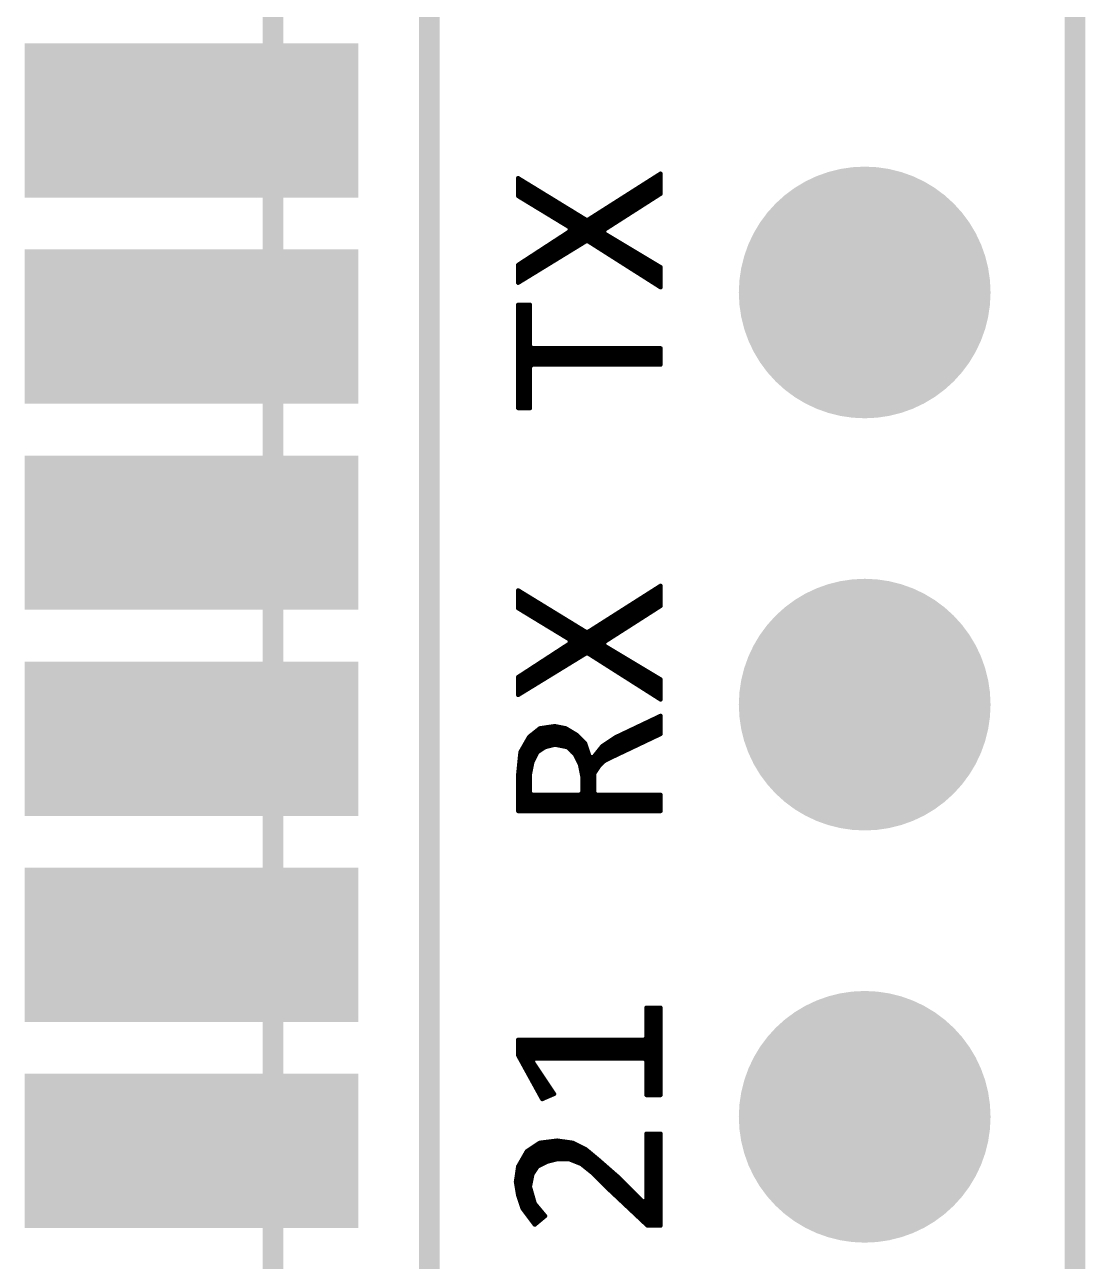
# Model space of a CAD drawing. Extents: x 491.8 to 537.2, y 395.3 to 465.5.
# Drawn here: x 521.47 to 528, y 433.42 to 441.04 of the extents above; entities that cross this region are included whole.
import ezdxf

# ---------------------------------------------------------------- set-up
doc = ezdxf.new("R2010")
doc.units = 0
doc.header["$MEASUREMENT"] = 0
doc.layers.get('0').update_dxf_attribs({"linetype": 'CONTINUOUS'})
doc.layers.add('SILKSCREENTOP_P', color=251, linetype='CONTINUOUS')

# ---------------------------------------------------------------- blocks, each defined once
blk = doc.blocks.new('ROUND_1')
at = {"const_width": 0.0127}
blk.add_lwpolyline([(-0.00635, 0, 1), (0.00635, 0, 1)], format="xyb", close=True, dxfattribs=at)
blk = doc.blocks.new('ROUND_370')
at = {"const_width": 0.77546}
blk.add_lwpolyline([(-0.38773, 0, 1), (0.38773, 0, 1)], format="xyb", close=True, dxfattribs=at)
blk = doc.blocks.new('RECTANGLE_23')
blk.add_solid([(1.025398, 0.47536), (1.025398, -0.47536), (-1.025398, 0.47536), (-1.025398, -0.47536)])

msp = doc.modelspace()

# ---------------------------------------------------------------- linework, layer by layer
at = {"const_width": 0.127}
msp.add_lwpolyline([(527.940016, 447.259964), (527.940016, 400.99996)], dxfattribs=at)
at = {"layer": 'SILKSCREENTOP_P'}
for points, const_width in [([(522.99997, 454.300082), (522.99997, 428.800006)], 0.127), ([(523.961868, 423.141648), (523.961868, 447.650108)], 0.127), ([(525.387316, 440.123072), (524.941038, 439.8391)], 0.0254), ([(525.387316, 439.99785), (525.387316, 440.123072)], 0.0254), ([(524.927576, 439.838846), (524.509492, 440.095132)], 0.0254), ([(524.509492, 440.095132), (524.509492, 439.98388)], 0.0254), ([(524.51, 439.983626), (524.51, 440.094878)], 0.0254), ([(524.5354, 439.968132), (524.5354, 440.079384)], 0.0254), ([(524.5608, 439.952638), (524.5608, 440.06389)], 0.0254), ([(524.5862, 439.937398), (524.5862, 440.048142)], 0.0254), ([(525.272, 439.923936), (525.272, 440.049666)], 0.0254), ([(525.2974, 439.940192), (525.2974, 440.065668)], 0.0254), ([(525.3228, 439.956448), (525.3228, 440.081924)], 0.0254), ([(525.3482, 439.972704), (525.3482, 440.09818)], 0.0254), ([(525.3736, 439.98896), (525.3736, 440.114182)], 0.0254), ([(524.509492, 439.98388), (524.828008, 439.790078)], 0.0254), ([(524.6116, 439.921904), (524.6116, 440.032648)], 0.0254), ([(524.637, 439.90641), (524.637, 440.017154)], 0.0254), ([(524.6624, 439.890916), (524.6624, 440.00166)], 0.0254), ([(524.6878, 439.875422), (524.6878, 439.985912)], 0.0254), ([(524.7132, 439.859928), (524.7132, 439.970418)], 0.0254), ([(525.040352, 439.775854), (525.387316, 439.99785)], 0.0254), ([(525.145, 439.842656), (525.145, 439.968894)], 0.0254), ([(525.1704, 439.858912), (525.1704, 439.984896)], 0.0254), ([(525.1958, 439.875168), (525.1958, 440.001152)], 0.0254), ([(525.2212, 439.891424), (525.2212, 440.017154)], 0.0254), ([(525.2466, 439.90768), (525.2466, 440.03341)], 0.0254), ([(524.7386, 439.844434), (524.7386, 439.954924)], 0.0254), ([(524.764, 439.82894), (524.764, 439.939176)], 0.0254), ([(524.7894, 439.8137), (524.7894, 439.923682)], 0.0254), ([(524.8148, 439.798206), (524.8148, 439.908188)], 0.0254), ([(524.8402, 439.651648), (524.8402, 439.892694)], 0.0254), ([(525.0434, 439.777632), (525.0434, 439.904124)], 0.0254), ([(525.0688, 439.793888), (525.0688, 439.92038)], 0.0254), ([(525.0942, 439.810144), (525.0942, 439.936382)], 0.0254), ([(525.1196, 439.8264), (525.1196, 439.952638)], 0.0254), ([(524.8656, 439.667396), (524.8656, 439.876946)], 0.0254), ([(524.891, 439.68289), (524.891, 439.861452)], 0.0254), ([(524.9164, 439.698384), (524.9164, 439.845958)], 0.0254), ([(524.941038, 439.8391), (524.927576, 439.838846)], 0.0254), ([(524.9418, 439.704734), (524.9418, 439.839354)], 0.0254), ([(524.9672, 439.688732), (524.9672, 439.85561)], 0.0254), ([(524.9926, 439.672476), (524.9926, 439.871866)], 0.0254), ([(525.018, 439.656474), (525.018, 439.887868)], 0.0254), ([(524.828262, 439.768488), (524.509492, 439.560716)], 0.0254), ([(524.7894, 439.62066), (524.7894, 439.743088)], 0.0254), ([(524.8148, 439.636154), (524.8148, 439.759852)], 0.0254), ([(524.828008, 439.790078), (524.828262, 439.768488)], 0.0254), ([(525.040606, 439.754264), (525.040352, 439.775854)], 0.0254), ([(525.387316, 439.546238), (525.040606, 439.754264)], 0.0254), ([(525.0434, 439.640218), (525.0434, 439.752486)], 0.0254), ([(524.509492, 439.44921), (524.927576, 439.705496)], 0.0254), ([(524.6878, 439.55843), (524.6878, 439.676794)], 0.0254), ([(524.7132, 439.573924), (524.7132, 439.693558)], 0.0254), ([(524.7386, 439.589418), (524.7386, 439.710068)], 0.0254), ([(524.764, 439.605166), (524.764, 439.726578)], 0.0254), ([(524.927576, 439.705496), (524.941038, 439.705242)], 0.0254), ([(524.941038, 439.705242), (525.387316, 439.42127)], 0.0254), ([(525.0688, 439.623962), (525.0688, 439.737246)], 0.0254), ([(525.0942, 439.60796), (525.0942, 439.722006)], 0.0254), ([(525.1196, 439.591704), (525.1196, 439.706766)], 0.0254), ([(525.145, 439.575448), (525.145, 439.691526)], 0.0254), ([(525.1704, 439.559446), (525.1704, 439.676286)], 0.0254), ([(524.5608, 439.480452), (524.5608, 439.59399)], 0.0254), ([(524.5862, 439.4962), (524.5862, 439.610754)], 0.0254), ([(524.6116, 439.511694), (524.6116, 439.627264)], 0.0254), ([(524.637, 439.527188), (524.637, 439.643774)], 0.0254), ([(524.6624, 439.542682), (524.6624, 439.660284)], 0.0254), ([(525.1958, 439.54319), (525.1958, 439.661046)], 0.0254), ([(525.2212, 439.526934), (525.2212, 439.645806)], 0.0254), ([(525.2466, 439.510932), (525.2466, 439.630566)], 0.0254), ([(525.272, 439.494676), (525.272, 439.615326)], 0.0254), ([(525.2974, 439.478674), (525.2974, 439.600086)], 0.0254), ([(524.509492, 439.560716), (524.509492, 439.44921)], 0.0254), ([(524.51, 439.449464), (524.51, 439.56097)], 0.0254), ([(524.5354, 439.464958), (524.5354, 439.57748)], 0.0254), ([(525.3228, 439.462418), (525.3228, 439.584846)], 0.0254), ([(525.3482, 439.446162), (525.3482, 439.569606)], 0.0254), ([(525.3736, 439.43016), (525.3736, 439.554366)], 0.0254), ([(525.387316, 439.42127), (525.387316, 439.546238)], 0.0254), ([(524.582898, 439.314844), (524.509492, 439.314844)], 0.0254), ([(524.509492, 439.314844), (524.509492, 438.67705)], 0.0254), ([(524.51, 438.67705), (524.51, 439.314844)], 0.0254), ([(524.5354, 438.67705), (524.5354, 439.314844)], 0.0254), ([(524.5608, 438.67705), (524.5608, 439.314844)], 0.0254), ([(524.582898, 439.059574), (524.582898, 439.314844)], 0.0254), ([(524.595598, 439.046874), (524.582898, 439.059574)], 0.0254), ([(524.5862, 438.940956), (524.5862, 439.051192)], 0.0254), ([(525.387316, 439.046874), (524.595598, 439.046874)], 0.0254), ([(524.6116, 438.945274), (524.6116, 439.046874)], 0.0254), ([(524.637, 438.945274), (524.637, 439.046874)], 0.0254), ([(524.6624, 438.945274), (524.6624, 439.046874)], 0.0254), ([(524.6878, 438.945274), (524.6878, 439.046874)], 0.0254), ([(524.7132, 438.945274), (524.7132, 439.046874)], 0.0254), ([(524.7386, 438.945274), (524.7386, 439.046874)], 0.0254), ([(524.764, 438.945274), (524.764, 439.046874)], 0.0254), ([(524.7894, 438.945274), (524.7894, 439.046874)], 0.0254), ([(524.8148, 438.945274), (524.8148, 439.046874)], 0.0254), ([(524.8402, 438.945274), (524.8402, 439.046874)], 0.0254), ([(524.8656, 438.945274), (524.8656, 439.046874)], 0.0254), ([(524.891, 438.945274), (524.891, 439.046874)], 0.0254), ([(524.9164, 438.945274), (524.9164, 439.046874)], 0.0254), ([(524.9418, 438.945274), (524.9418, 439.046874)], 0.0254), ([(524.9672, 438.945274), (524.9672, 439.046874)], 0.0254), ([(524.9926, 438.945274), (524.9926, 439.046874)], 0.0254), ([(525.018, 438.945274), (525.018, 439.046874)], 0.0254), ([(525.0434, 438.945274), (525.0434, 439.046874)], 0.0254), ([(525.0688, 438.945274), (525.0688, 439.046874)], 0.0254), ([(525.0942, 438.945274), (525.0942, 439.046874)], 0.0254), ([(525.1196, 438.945274), (525.1196, 439.046874)], 0.0254), ([(525.145, 438.945274), (525.145, 439.046874)], 0.0254), ([(525.1704, 438.945274), (525.1704, 439.046874)], 0.0254), ([(525.1958, 438.945274), (525.1958, 439.046874)], 0.0254), ([(525.2212, 438.945274), (525.2212, 439.046874)], 0.0254), ([(525.2466, 438.945274), (525.2466, 439.046874)], 0.0254), ([(525.272, 438.945274), (525.272, 439.046874)], 0.0254), ([(525.2974, 438.945274), (525.2974, 439.046874)], 0.0254), ([(525.3228, 438.945274), (525.3228, 439.046874)], 0.0254), ([(525.3482, 438.945274), (525.3482, 439.046874)], 0.0254), ([(525.3736, 438.945274), (525.3736, 439.046874)], 0.0254), ([(525.387316, 438.945274), (525.387316, 439.046874)], 0.0254), ([(524.582898, 438.932574), (524.595598, 438.945274)], 0.0254), ([(524.582898, 438.67705), (524.582898, 438.932574)], 0.0254), ([(524.595598, 438.945274), (525.387316, 438.945274)], 0.0254), ([(524.509492, 438.67705), (524.582898, 438.67705)], 0.0254), ([(524.927576, 437.298846), (524.509492, 437.555132)], 0.0254), ([(524.509492, 437.555132), (524.509492, 437.44388)], 0.0254), ([(524.51, 437.443626), (524.51, 437.554878)], 0.0254), ([(524.5354, 437.428132), (524.5354, 437.539384)], 0.0254), ([(525.387316, 437.583072), (524.941038, 437.2991)], 0.0254), ([(525.3228, 437.416448), (525.3228, 437.541924)], 0.0254), ([(525.3482, 437.432704), (525.3482, 437.55818)], 0.0254), ([(525.3736, 437.44896), (525.3736, 437.574182)], 0.0254), ([(525.387316, 437.45785), (525.387316, 437.583072)], 0.0254), ([(524.5608, 437.412638), (524.5608, 437.52389)], 0.0254), ([(524.5862, 437.397398), (524.5862, 437.508142)], 0.0254), ([(524.6116, 437.381904), (524.6116, 437.492648)], 0.0254), ([(524.637, 437.36641), (524.637, 437.477154)], 0.0254), ([(524.6624, 437.350916), (524.6624, 437.46166)], 0.0254), ([(525.040352, 437.235854), (525.387316, 437.45785)], 0.0254), ([(525.1958, 437.335168), (525.1958, 437.461152)], 0.0254), ([(525.2212, 437.351424), (525.2212, 437.477154)], 0.0254), ([(525.2466, 437.36768), (525.2466, 437.49341)], 0.0254), ([(525.272, 437.383936), (525.272, 437.509666)], 0.0254), ([(525.2974, 437.400192), (525.2974, 437.525668)], 0.0254), ([(524.509492, 437.44388), (524.828008, 437.250078)], 0.0254), ([(524.6878, 437.335422), (524.6878, 437.445912)], 0.0254), ([(524.7132, 437.319928), (524.7132, 437.430418)], 0.0254), ([(524.7386, 437.304434), (524.7386, 437.414924)], 0.0254), ([(524.764, 437.28894), (524.764, 437.399176)], 0.0254), ([(524.7894, 437.2737), (524.7894, 437.383682)], 0.0254), ([(525.0688, 437.253888), (525.0688, 437.38038)], 0.0254), ([(525.0942, 437.270144), (525.0942, 437.396382)], 0.0254), ([(525.1196, 437.2864), (525.1196, 437.412638)], 0.0254), ([(525.145, 437.302656), (525.145, 437.428894)], 0.0254), ([(525.1704, 437.318912), (525.1704, 437.444896)], 0.0254), ([(524.8148, 437.258206), (524.8148, 437.368188)], 0.0254), ([(524.8402, 437.111648), (524.8402, 437.352694)], 0.0254), ([(524.8656, 437.127396), (524.8656, 437.336946)], 0.0254), ([(524.891, 437.14289), (524.891, 437.321452)], 0.0254), ([(524.9164, 437.158384), (524.9164, 437.305958)], 0.0254), ([(524.9418, 437.164734), (524.9418, 437.299354)], 0.0254), ([(524.9672, 437.148732), (524.9672, 437.31561)], 0.0254), ([(524.9926, 437.132476), (524.9926, 437.331866)], 0.0254), ([(525.018, 437.116474), (525.018, 437.347868)], 0.0254), ([(525.0434, 437.237632), (525.0434, 437.364124)], 0.0254), ([(524.828262, 437.228488), (524.509492, 437.020716)], 0.0254), ([(524.828008, 437.250078), (524.828262, 437.228488)], 0.0254), ([(524.941038, 437.2991), (524.927576, 437.298846)], 0.0254), ([(525.040606, 437.214264), (525.040352, 437.235854)], 0.0254), ([(524.509492, 436.90921), (524.927576, 437.165496)], 0.0254), ([(524.7132, 437.033924), (524.7132, 437.153558)], 0.0254), ([(524.7386, 437.049418), (524.7386, 437.170068)], 0.0254), ([(524.764, 437.065166), (524.764, 437.186578)], 0.0254), ([(524.7894, 437.08066), (524.7894, 437.203088)], 0.0254), ([(524.8148, 437.096154), (524.8148, 437.219852)], 0.0254), ([(524.927576, 437.165496), (524.941038, 437.165242)], 0.0254), ([(524.941038, 437.165242), (525.387316, 436.88127)], 0.0254), ([(525.387316, 437.006238), (525.040606, 437.214264)], 0.0254), ([(525.0434, 437.100218), (525.0434, 437.212486)], 0.0254), ([(525.0688, 437.083962), (525.0688, 437.197246)], 0.0254), ([(525.0942, 437.06796), (525.0942, 437.182006)], 0.0254), ([(525.1196, 437.051704), (525.1196, 437.166766)], 0.0254), ([(525.145, 437.035448), (525.145, 437.151526)], 0.0254), ([(524.5862, 436.9562), (524.5862, 437.070754)], 0.0254), ([(524.6116, 436.971694), (524.6116, 437.087264)], 0.0254), ([(524.637, 436.987188), (524.637, 437.103774)], 0.0254), ([(524.6624, 437.002682), (524.6624, 437.120284)], 0.0254), ([(524.6878, 437.01843), (524.6878, 437.136794)], 0.0254), ([(525.1704, 437.019446), (525.1704, 437.136286)], 0.0254), ([(525.1958, 437.00319), (525.1958, 437.121046)], 0.0254), ([(525.2212, 436.986934), (525.2212, 437.105806)], 0.0254), ([(525.2466, 436.970932), (525.2466, 437.090566)], 0.0254), ([(525.272, 436.954676), (525.272, 437.075326)], 0.0254), ([(524.509492, 437.020716), (524.509492, 436.90921)], 0.0254), ([(524.51, 436.909464), (524.51, 437.02097)], 0.0254), ([(524.5354, 436.924958), (524.5354, 437.03748)], 0.0254), ([(524.5608, 436.940452), (524.5608, 437.05399)], 0.0254), ([(525.2974, 436.938674), (525.2974, 437.060086)], 0.0254), ([(525.3228, 436.922418), (525.3228, 437.044846)], 0.0254), ([(525.3482, 436.906162), (525.3482, 437.029606)], 0.0254), ([(525.3736, 436.89016), (525.3736, 437.014366)], 0.0254), ([(525.387316, 436.88127), (525.387316, 437.006238)], 0.0254), ([(525.387316, 436.781702), (525.109948, 436.649622)], 0.0254), ([(525.3736, 436.662068), (525.3736, 436.775098)], 0.0254), ([(525.387316, 436.668672), (525.387316, 436.781702)], 0.0254), ([(524.64335, 436.704994), (524.57731, 436.652162)], 0.0254), ([(524.637, 436.5625), (524.637, 436.700168)], 0.0254), ([(524.736314, 436.718456), (524.64335, 436.704994)], 0.0254), ([(524.6624, 436.579264), (524.6624, 436.707788)], 0.0254), ([(524.6878, 436.590948), (524.6878, 436.711344)], 0.0254), ([(524.7132, 436.597298), (524.7132, 436.7149)], 0.0254), ([(524.802608, 436.704994), (524.736314, 436.718456)], 0.0254), ([(524.7386, 436.602632), (524.7386, 436.717948)], 0.0254), ([(524.764, 436.597552), (524.764, 436.712868)], 0.0254), ([(524.7894, 436.592472), (524.7894, 436.707788)], 0.0254), ([(524.869918, 436.664608), (524.802608, 436.704994)], 0.0254), ([(524.8148, 436.586376), (524.8148, 436.697882)], 0.0254), ([(525.1958, 436.577486), (525.1958, 436.690516)], 0.0254), ([(525.2212, 436.589678), (525.2212, 436.702454)], 0.0254), ([(525.2466, 436.601616), (525.2466, 436.714646)], 0.0254), ([(525.272, 436.613808), (525.272, 436.726838)], 0.0254), ([(525.2974, 436.626), (525.2974, 436.738776)], 0.0254), ([(525.3228, 436.637938), (525.3228, 436.750968)], 0.0254), ([(525.3482, 436.65013), (525.3482, 436.76316)], 0.0254), ([(524.57731, 436.652162), (524.523462, 436.557928)], 0.0254), ([(524.5608, 436.193692), (524.5608, 436.62346)], 0.0254), ([(524.5862, 436.438294), (524.5862, 436.659528)], 0.0254), ([(524.6116, 436.523384), (524.6116, 436.679848)], 0.0254), ([(524.8402, 436.560976), (524.8402, 436.682642)], 0.0254), ([(524.8656, 436.530242), (524.8656, 436.667402)], 0.0254), ([(524.923258, 436.611522), (524.869918, 436.664608)], 0.0254), ([(524.891, 436.476394), (524.891, 436.64378)], 0.0254), ([(524.9164, 436.193692), (524.9164, 436.61838)], 0.0254), ([(525.109948, 436.649622), (525.027652, 436.594758)], 0.0254), ([(525.0688, 436.516272), (525.0688, 436.62219)], 0.0254), ([(525.0942, 436.528972), (525.0942, 436.639208)], 0.0254), ([(525.09801, 436.531004), (525.387316, 436.668672)], 0.0254), ([(525.1196, 436.541164), (525.1196, 436.654194)], 0.0254), ([(525.145, 436.553356), (525.145, 436.666386)], 0.0254), ([(525.1704, 436.565294), (525.1704, 436.678324)], 0.0254), ([(524.523462, 436.557928), (524.509492, 436.42026)], 0.0254), ([(524.5354, 436.193692), (524.5354, 436.57901)], 0.0254), ([(524.598392, 436.496968), (524.626586, 436.553356)], 0.0254), ([(524.626586, 436.553356), (524.630904, 436.558436)], 0.0254), ([(524.630904, 436.558436), (524.673322, 436.58663)], 0.0254), ([(524.673322, 436.58663), (524.677132, 436.588408)], 0.0254), ([(524.677132, 436.588408), (524.733774, 436.602378)], 0.0254), ([(524.733774, 436.602378), (524.739362, 436.602632)], 0.0254), ([(524.739362, 436.602632), (524.80972, 436.588408)], 0.0254), ([(524.80972, 436.588408), (524.816324, 436.585106)], 0.0254), ([(524.816324, 436.585106), (524.858742, 436.542688)], 0.0254), ([(524.858742, 436.542688), (524.861028, 436.539386)], 0.0254), ([(524.861028, 436.539386), (524.889222, 436.482998)], 0.0254), ([(524.950436, 436.529734), (524.923258, 436.611522)], 0.0254), ([(524.9418, 436.193692), (524.9418, 436.555896)], 0.0254), ([(525.027652, 436.594758), (524.972534, 436.52567)], 0.0254), ([(524.9926, 436.446422), (524.9926, 436.550816)], 0.0254), ([(525.018, 436.47995), (525.018, 436.582566)], 0.0254), ([(525.0434, 436.503572), (525.0434, 436.605172)], 0.0254), ([(524.583152, 436.423308), (524.597376, 436.49392)], 0.0254), ([(524.597376, 436.49392), (524.598392, 436.496968)], 0.0254), ([(524.889222, 436.482998), (524.890238, 436.479696)], 0.0254), ([(524.890238, 436.479696), (524.904462, 436.409084)], 0.0254), ([(524.972534, 436.52567), (524.950436, 436.529734)], 0.0254), ([(524.9672, 436.193692), (524.9672, 436.52186)], 0.0254), ([(524.980154, 436.42788), (525.008348, 436.470044)], 0.0254), ([(525.008348, 436.470044), (525.010126, 436.472076)], 0.0254), ([(525.010126, 436.472076), (525.03832, 436.50027)], 0.0254), ([(525.03832, 436.50027), (525.041622, 436.50281)], 0.0254), ([(525.041622, 436.50281), (525.09801, 436.531004)], 0.0254), ([(524.509492, 436.42026), (524.509492, 436.193692)], 0.0254), ([(524.51, 436.193692), (524.51, 436.424324)], 0.0254), ([(524.582898, 436.420768), (524.583152, 436.423308)], 0.0254), ([(524.582898, 436.307992), (524.582898, 436.420768)], 0.0254), ([(524.904462, 436.409084), (524.904716, 436.406544)], 0.0254), ([(524.904716, 436.406544), (524.904716, 436.307992)], 0.0254), ([(524.978122, 436.420768), (524.980154, 436.42788)], 0.0254), ([(524.978122, 436.307992), (524.978122, 436.420768)], 0.0254), ([(524.595598, 436.295292), (524.582898, 436.307992)], 0.0254), ([(524.5862, 436.193692), (524.5862, 436.299356)], 0.0254), ([(524.892016, 436.295292), (524.595598, 436.295292)], 0.0254), ([(524.6116, 436.193692), (524.6116, 436.295292)], 0.0254), ([(524.637, 436.193692), (524.637, 436.295292)], 0.0254), ([(524.6624, 436.193692), (524.6624, 436.295292)], 0.0254), ([(524.6878, 436.193692), (524.6878, 436.295292)], 0.0254), ([(524.7132, 436.193692), (524.7132, 436.295292)], 0.0254), ([(524.7386, 436.193692), (524.7386, 436.295292)], 0.0254), ([(524.764, 436.193692), (524.764, 436.295292)], 0.0254), ([(524.7894, 436.193692), (524.7894, 436.295292)], 0.0254), ([(524.8148, 436.193692), (524.8148, 436.295292)], 0.0254), ([(524.8402, 436.193692), (524.8402, 436.295292)], 0.0254), ([(524.8656, 436.193692), (524.8656, 436.295292)], 0.0254), ([(524.891, 436.193692), (524.891, 436.295292)], 0.0254), ([(524.904716, 436.307992), (524.892016, 436.295292)], 0.0254), ([(524.990822, 436.295292), (524.978122, 436.307992)], 0.0254), ([(525.387316, 436.295292), (524.990822, 436.295292)], 0.0254), ([(524.9926, 436.193692), (524.9926, 436.295292)], 0.0254), ([(525.018, 436.193692), (525.018, 436.295292)], 0.0254), ([(525.0434, 436.193692), (525.0434, 436.295292)], 0.0254), ([(525.0688, 436.193692), (525.0688, 436.295292)], 0.0254), ([(525.0942, 436.193692), (525.0942, 436.295292)], 0.0254), ([(525.1196, 436.193692), (525.1196, 436.295292)], 0.0254), ([(525.145, 436.193692), (525.145, 436.295292)], 0.0254), ([(525.1704, 436.193692), (525.1704, 436.295292)], 0.0254), ([(525.1958, 436.193692), (525.1958, 436.295292)], 0.0254), ([(525.2212, 436.193692), (525.2212, 436.295292)], 0.0254), ([(525.2466, 436.193692), (525.2466, 436.295292)], 0.0254), ([(525.272, 436.193692), (525.272, 436.295292)], 0.0254), ([(525.2974, 436.193692), (525.2974, 436.295292)], 0.0254), ([(525.3228, 436.193692), (525.3228, 436.295292)], 0.0254), ([(525.3482, 436.193692), (525.3482, 436.295292)], 0.0254), ([(525.3736, 436.193692), (525.3736, 436.295292)], 0.0254), ([(525.387316, 436.193692), (525.387316, 436.295292)], 0.0254), ([(524.509492, 436.193692), (525.387316, 436.193692)], 0.0254), ([(525.387316, 434.982874), (525.299686, 434.982874)], 0.0254), ([(525.299686, 434.982874), (525.299686, 434.797962)], 0.0254), ([(525.3228, 434.443886), (525.3228, 434.982874)], 0.0254), ([(525.3482, 434.443886), (525.3482, 434.982874)], 0.0254), ([(525.3736, 434.443886), (525.3736, 434.982874)], 0.0254), ([(525.387316, 434.443886), (525.387316, 434.982874)], 0.0254), ([(525.286986, 434.785262), (524.509492, 434.785262)], 0.0254), ([(524.509492, 434.785262), (524.509492, 434.688488)], 0.0254), ([(524.51, 434.687726), (524.51, 434.785262)], 0.0254), ([(524.5354, 434.641498), (524.5354, 434.785262)], 0.0254), ([(524.5608, 434.59527), (524.5608, 434.785262)], 0.0254), ([(524.5862, 434.549042), (524.5862, 434.785262)], 0.0254), ([(524.6116, 434.669692), (524.6116, 434.785262)], 0.0254), ([(524.637, 434.669692), (524.637, 434.785262)], 0.0254), ([(524.6624, 434.669692), (524.6624, 434.785262)], 0.0254), ([(524.6878, 434.669692), (524.6878, 434.785262)], 0.0254), ([(524.7132, 434.669692), (524.7132, 434.785262)], 0.0254), ([(524.7386, 434.669692), (524.7386, 434.785262)], 0.0254), ([(524.764, 434.669692), (524.764, 434.785262)], 0.0254), ([(524.7894, 434.669692), (524.7894, 434.785262)], 0.0254), ([(524.8148, 434.669692), (524.8148, 434.785262)], 0.0254), ([(524.8402, 434.669692), (524.8402, 434.785262)], 0.0254), ([(524.8656, 434.669692), (524.8656, 434.785262)], 0.0254), ([(524.891, 434.669692), (524.891, 434.785262)], 0.0254), ([(524.9164, 434.669692), (524.9164, 434.785262)], 0.0254), ([(524.9418, 434.669692), (524.9418, 434.785262)], 0.0254), ([(524.9672, 434.669692), (524.9672, 434.785262)], 0.0254), ([(524.9926, 434.669692), (524.9926, 434.785262)], 0.0254), ([(525.018, 434.669692), (525.018, 434.785262)], 0.0254), ([(525.0434, 434.669692), (525.0434, 434.785262)], 0.0254), ([(525.0688, 434.669692), (525.0688, 434.785262)], 0.0254), ([(525.0942, 434.669692), (525.0942, 434.785262)], 0.0254), ([(525.1196, 434.669692), (525.1196, 434.785262)], 0.0254), ([(525.145, 434.669692), (525.145, 434.785262)], 0.0254), ([(525.1704, 434.669692), (525.1704, 434.785262)], 0.0254), ([(525.1958, 434.669692), (525.1958, 434.785262)], 0.0254), ([(525.2212, 434.669692), (525.2212, 434.785262)], 0.0254), ([(525.2466, 434.669692), (525.2466, 434.785262)], 0.0254), ([(525.272, 434.669692), (525.272, 434.785262)], 0.0254), ([(525.299686, 434.797962), (525.286986, 434.785262)], 0.0254), ([(525.2974, 434.664358), (525.2974, 434.790596)], 0.0254), ([(524.509492, 434.688488), (524.657574, 434.418994)], 0.0254), ([(524.599154, 434.64988), (524.609822, 434.669692)], 0.0254), ([(524.731742, 434.450998), (524.599154, 434.64988)], 0.0254), ([(524.609822, 434.669692), (525.286986, 434.669692)], 0.0254), ([(525.286986, 434.669692), (525.299686, 434.656992)], 0.0254), ([(525.299686, 434.656992), (525.299686, 434.443886)], 0.0254), ([(524.6116, 434.502814), (524.6116, 434.631338)], 0.0254), ([(524.637, 434.45684), (524.637, 434.593238)], 0.0254), ([(524.6624, 434.421026), (524.6624, 434.555138)], 0.0254), ([(524.6878, 434.431948), (524.6878, 434.517038)], 0.0254), ([(524.657574, 434.418994), (524.731742, 434.450998)], 0.0254), ([(524.7132, 434.44287), (524.7132, 434.478938)], 0.0254), ([(525.299686, 434.443886), (525.387316, 434.443886)], 0.0254), ([(525.387316, 434.20665), (525.299686, 434.20665)], 0.0254), ([(525.299686, 434.20665), (525.299686, 433.796186)], 0.0254), ([(525.3228, 433.639468), (525.3228, 434.20665)], 0.0254), ([(525.3482, 433.639468), (525.3482, 434.20665)], 0.0254), ([(525.3736, 433.639468), (525.3736, 434.20665)], 0.0254), ([(525.387316, 433.639468), (525.387316, 434.20665)], 0.0254), ([(524.642588, 434.15077), (524.562832, 434.097684)], 0.0254), ([(524.5862, 433.898294), (524.5862, 434.113178)], 0.0254), ([(524.6116, 433.977034), (524.6116, 434.130196)], 0.0254), ([(524.637, 434.00726), (524.637, 434.14696)], 0.0254), ([(524.750792, 434.164232), (524.642588, 434.15077)], 0.0254), ([(524.6624, 434.01996), (524.6624, 434.15331)], 0.0254), ([(524.6878, 434.03266), (524.6878, 434.156358)], 0.0254), ([(524.7132, 434.039772), (524.7132, 434.15966)], 0.0254), ([(524.7386, 434.046122), (524.7386, 434.162708)], 0.0254), ([(524.845788, 434.15077), (524.750792, 434.164232)], 0.0254), ([(524.764, 434.048662), (524.764, 434.162454)], 0.0254), ([(524.7894, 434.048662), (524.7894, 434.158898)], 0.0254), ([(524.8148, 434.048662), (524.8148, 434.155088)], 0.0254), ([(524.8402, 434.042058), (524.8402, 434.151532)], 0.0254), ([(524.927322, 434.109876), (524.845788, 434.15077)], 0.0254), ([(524.8656, 434.031898), (524.8656, 434.140864)], 0.0254), ([(524.891, 434.021738), (524.891, 434.128164)], 0.0254), ([(524.9164, 434.004466), (524.9164, 434.115464)], 0.0254), ([(525.010634, 434.040534), (524.927322, 434.109876)], 0.0254), ([(524.562832, 434.097684), (524.509238, 434.003704)], 0.0254), ([(524.5354, 433.748942), (524.5354, 434.049678)], 0.0254), ([(524.5608, 433.713128), (524.5608, 434.094128)], 0.0254), ([(524.632428, 434.004974), (524.688816, 434.033168)], 0.0254), ([(524.688816, 434.033168), (524.691356, 434.034184)], 0.0254), ([(524.691356, 434.034184), (524.747744, 434.048408)], 0.0254), ([(524.747744, 434.048408), (524.750792, 434.048662)], 0.0254), ([(524.750792, 434.048662), (524.821404, 434.048662)], 0.0254), ([(524.821404, 434.048662), (524.82623, 434.0479)], 0.0254), ([(524.82623, 434.0479), (524.896842, 434.019452)], 0.0254), ([(524.9418, 433.984146), (524.9418, 434.097938)], 0.0254), ([(524.9672, 433.963826), (524.9672, 434.076856)], 0.0254), ([(524.9926, 433.939188), (524.9926, 434.05552)], 0.0254), ([(525.123156, 433.941982), (525.010634, 434.040534)], 0.0254), ([(525.018, 433.913788), (525.018, 434.034184)], 0.0254), ([(524.509238, 434.003704), (524.495522, 433.909216)], 0.0254), ([(524.51, 433.825142), (524.51, 434.005228)], 0.0254), ([(524.583152, 433.883308), (524.597376, 433.95392)], 0.0254), ([(524.597376, 433.95392), (524.599154, 433.958492)], 0.0254), ([(524.599154, 433.958492), (524.627348, 434.000656)], 0.0254), ([(524.627348, 434.000656), (524.632428, 434.004974)], 0.0254), ([(524.896842, 434.019452), (524.89989, 434.017674)], 0.0254), ([(524.89989, 434.017674), (524.970502, 433.961286)], 0.0254), ([(524.970502, 433.961286), (524.971518, 433.96027)], 0.0254), ([(524.971518, 433.96027), (525.07007, 433.861718)], 0.0254), ([(525.0434, 433.888388), (525.0434, 434.011832)], 0.0254), ([(525.0688, 433.862988), (525.0688, 433.989734)], 0.0254), ([(525.0942, 433.839112), (525.0942, 433.967382)], 0.0254), ([(524.495522, 433.909216), (524.509238, 433.827428)], 0.0254), ([(524.583406, 433.877212), (524.583152, 433.883308)], 0.0254), ([(524.6116, 433.778406), (524.583406, 433.877212)], 0.0254), ([(525.1196, 433.815236), (525.1196, 433.945284)], 0.0254), ([(525.278096, 433.787042), (525.123156, 433.941982)], 0.0254), ([(525.145, 433.79136), (525.145, 433.920138)], 0.0254), ([(525.1704, 433.76723), (525.1704, 433.894738)], 0.0254), ([(524.509238, 433.827428), (524.536416, 433.74564)], 0.0254), ([(524.5862, 433.679346), (524.5862, 433.86756)], 0.0254), ([(525.07007, 433.861718), (525.30629, 433.639468)], 0.0254), ([(525.1958, 433.743354), (525.1958, 433.869338)], 0.0254), ([(525.2212, 433.719478), (525.2212, 433.843938)], 0.0254), ([(525.2466, 433.695602), (525.2466, 433.818538)], 0.0254), ([(525.299686, 433.796186), (525.278096, 433.787042)], 0.0254), ([(524.536416, 433.74564), (524.611854, 433.645056)], 0.0254), ([(524.6116, 433.645564), (524.6116, 433.77866)], 0.0254), ([(524.61414, 433.773834), (524.6116, 433.778406)], 0.0254), ([(524.676624, 433.698904), (524.61414, 433.773834)], 0.0254), ([(524.637, 433.665884), (524.637, 433.746402)], 0.0254), ([(525.272, 433.671726), (525.272, 433.793138)], 0.0254), ([(525.2974, 433.64785), (525.2974, 433.788566)], 0.0254), ([(524.611854, 433.645056), (524.676624, 433.698904)], 0.0254), ([(524.6624, 433.68722), (524.6624, 433.715922)], 0.0254), ([(525.30629, 433.639468), (525.387316, 433.639468)], 0.0254)]:
    msp.add_lwpolyline(points, dxfattribs=dict(at, const_width=const_width))

# ---------------------------------------------------------------- block references
for name, p in [('RECTANGLE_23', (522.495272, 440.44997)), ('RECTANGLE_23', (522.500098, 440.44997)), ('ROUND_370', (526.644616, 439.390282)), ('RECTANGLE_23', (522.495272, 439.17997)), ('RECTANGLE_23', (522.500098, 439.17997)), ('RECTANGLE_23', (522.495272, 437.90997)), ('RECTANGLE_23', (522.500098, 437.90997)), ('ROUND_370', (526.644616, 436.850282)), ('RECTANGLE_23', (522.495272, 436.63997)), ('RECTANGLE_23', (522.500098, 436.63997)), ('RECTANGLE_23', (522.495272, 435.36997)), ('RECTANGLE_23', (522.500098, 435.36997)), ('ROUND_370', (526.644616, 434.310282)), ('RECTANGLE_23', (522.495272, 434.09997)), ('RECTANGLE_23', (522.500098, 434.09997))]:
    msp.add_blockref(name, p)
for p in [(525.387316, 440.123072), (525.387316, 440.123072), (524.509492, 440.095132), (524.51, 440.094878), (524.5354, 440.079384), (524.5608, 440.06389), (524.5862, 440.048142), (525.272, 440.049666), (525.2974, 440.065668), (525.3228, 440.081924), (525.3482, 440.09818), (525.3736, 440.114182), (524.509492, 439.98388), (524.51, 439.983626), (524.5354, 439.968132), (524.6116, 440.032648), (524.637, 440.017154), (524.6624, 440.00166), (524.6878, 439.985912), (524.7132, 439.970418), (525.145, 439.968894), (525.1704, 439.984896), (525.1958, 440.001152), (525.2212, 440.017154), (525.2466, 440.03341), (525.3482, 439.972704), (525.3736, 439.98896), (525.387316, 439.99785), (524.5608, 439.952638), (524.5862, 439.937398), (524.6116, 439.921904), (524.637, 439.90641), (524.6624, 439.890916), (524.7386, 439.954924), (524.764, 439.939176), (524.7894, 439.923682), (524.8148, 439.908188), (524.8402, 439.892694), (525.0434, 439.904124), (525.0688, 439.92038), (525.0942, 439.936382), (525.1196, 439.952638), (525.2212, 439.891424), (525.2466, 439.90768), (525.272, 439.923936), (525.2974, 439.940192), (525.3228, 439.956448), (524.6878, 439.875422), (524.7132, 439.859928), (524.7386, 439.844434), (524.764, 439.82894), (524.8656, 439.876946), (524.891, 439.861452), (524.9164, 439.845958), (524.927576, 439.838846), (524.941038, 439.8391), (524.9418, 439.839354), (524.9672, 439.85561), (524.9926, 439.871866), (525.018, 439.887868), (525.1196, 439.8264), (525.145, 439.842656), (525.1704, 439.858912), (525.1958, 439.875168), (524.7894, 439.8137), (524.7894, 439.743088), (524.8148, 439.798206), (524.8148, 439.759852), (524.828008, 439.790078), (524.828262, 439.768488), (525.040352, 439.775854), (525.040606, 439.754264), (525.0434, 439.777632), (525.0434, 439.752486), (525.0688, 439.793888), (525.0942, 439.810144), (524.6878, 439.676794), (524.7132, 439.693558), (524.7386, 439.710068), (524.764, 439.726578), (524.8656, 439.667396), (524.891, 439.68289), (524.9164, 439.698384), (524.927576, 439.705496), (524.941038, 439.705242), (524.9418, 439.704734), (524.9672, 439.688732), (524.9926, 439.672476), (525.0688, 439.737246), (525.0942, 439.722006), (525.1196, 439.706766), (525.145, 439.691526), (525.1704, 439.676286), (524.5608, 439.59399), (524.5862, 439.610754), (524.6116, 439.627264), (524.637, 439.643774), (524.6624, 439.660284), (524.7386, 439.589418), (524.764, 439.605166), (524.7894, 439.62066), (524.8148, 439.636154), (524.8402, 439.651648), (525.018, 439.656474), (525.0434, 439.640218), (525.0688, 439.623962), (525.0942, 439.60796), (525.1196, 439.591704), (525.1958, 439.661046), (525.2212, 439.645806), (525.2466, 439.630566), (525.272, 439.615326), (525.2974, 439.600086), (524.509492, 439.560716), (524.51, 439.56097), (524.5354, 439.57748), (524.6116, 439.511694), (524.637, 439.527188), (524.6624, 439.542682), (524.6878, 439.55843), (524.7132, 439.573924), (525.145, 439.575448), (525.1704, 439.559446), (525.1958, 439.54319), (525.2212, 439.526934), (525.2466, 439.510932), (525.3228, 439.584846), (525.3482, 439.569606), (525.3736, 439.554366), (525.387316, 439.546238), (524.509492, 439.44921), (524.51, 439.449464), (524.5354, 439.464958), (524.5608, 439.480452), (524.5862, 439.4962), (525.272, 439.494676), (525.2974, 439.478674), (525.3228, 439.462418), (525.3482, 439.446162), (525.3736, 439.43016), (525.387316, 439.42127), (524.509492, 439.314844), (524.51, 439.314844), (524.5354, 439.314844), (524.5608, 439.314844), (524.582898, 439.314844), (524.582898, 439.059574), (524.5862, 439.051192), (524.595598, 439.046874), (524.6116, 439.046874), (524.637, 439.046874), (524.6624, 439.046874), (524.6878, 439.046874), (524.7132, 439.046874), (524.7386, 439.046874), (524.764, 439.046874), (524.7894, 439.046874), (524.8148, 439.046874), (524.8402, 439.046874), (524.8656, 439.046874), (524.891, 439.046874), (524.9164, 439.046874), (524.9418, 439.046874), (524.9672, 439.046874), (524.9926, 439.046874), (525.018, 439.046874), (525.0434, 439.046874), (525.0688, 439.046874), (525.0942, 439.046874), (525.1196, 439.046874), (525.145, 439.046874), (525.1704, 439.046874), (525.1958, 439.046874), (525.2212, 439.046874), (525.2466, 439.046874), (525.272, 439.046874), (525.2974, 439.046874), (525.3228, 439.046874), (525.3482, 439.046874), (525.3736, 439.046874), (525.387316, 439.046874), (525.387316, 439.046874), (524.582898, 438.932574), (524.5862, 438.940956), (524.595598, 438.945274), (524.6116, 438.945274), (524.637, 438.945274), (524.6624, 438.945274), (524.6878, 438.945274), (524.7132, 438.945274), (524.7386, 438.945274), (524.764, 438.945274), (524.7894, 438.945274), (524.8148, 438.945274), (524.8402, 438.945274), (524.8656, 438.945274), (524.891, 438.945274), (524.9164, 438.945274), (524.9418, 438.945274), (524.9672, 438.945274), (524.9926, 438.945274), (525.018, 438.945274), (525.0434, 438.945274), (525.0688, 438.945274), (525.0942, 438.945274), (525.1196, 438.945274), (525.145, 438.945274), (525.1704, 438.945274), (525.1958, 438.945274), (525.2212, 438.945274), (525.2466, 438.945274), (525.272, 438.945274), (525.2974, 438.945274), (525.3228, 438.945274), (525.3482, 438.945274), (525.3736, 438.945274), (525.387316, 438.945274), (524.509492, 438.67705), (524.51, 438.67705), (524.5354, 438.67705), (524.5608, 438.67705), (524.582898, 438.67705), (524.509492, 437.555132), (524.51, 437.554878), (524.5354, 437.539384), (525.3228, 437.541924), (525.3482, 437.55818), (525.3736, 437.574182), (525.387316, 437.583072), (525.387316, 437.583072), (524.5608, 437.52389), (524.5862, 437.508142), (524.6116, 437.492648), (524.637, 437.477154), (524.6624, 437.46166), (525.1958, 437.461152), (525.2212, 437.477154), (525.2466, 437.49341), (525.272, 437.509666), (525.2974, 437.525668), (525.387316, 437.45785), (524.509492, 437.44388), (524.51, 437.443626), (524.5354, 437.428132), (524.5608, 437.412638), (524.5862, 437.397398), (524.6116, 437.381904), (524.6878, 437.445912), (524.7132, 437.430418), (524.7386, 437.414924), (524.764, 437.399176), (524.7894, 437.383682), (525.0688, 437.38038), (525.0942, 437.396382), (525.1196, 437.412638), (525.145, 437.428894), (525.1704, 437.444896), (525.272, 437.383936), (525.2974, 437.400192), (525.3228, 437.416448), (525.3482, 437.432704), (525.3736, 437.44896), (524.637, 437.36641), (524.6624, 437.350916), (524.6878, 437.335422), (524.7132, 437.319928), (524.7386, 437.304434), (524.8148, 437.368188), (524.8402, 437.352694), (524.8656, 437.336946), (524.891, 437.321452), (524.9164, 437.305958), (524.9418, 437.299354), (524.9672, 437.31561), (524.9926, 437.331866), (525.018, 437.347868), (525.0434, 437.364124), (525.145, 437.302656), (525.1704, 437.318912), (525.1958, 437.335168), (525.2212, 437.351424), (525.2466, 437.36768), (524.764, 437.28894), (524.7894, 437.2737), (524.8148, 437.258206), (524.828008, 437.250078), (524.828262, 437.228488), (524.927576, 437.298846), (524.941038, 437.2991), (525.040352, 437.235854), (525.0434, 437.237632), (525.0688, 437.253888), (525.0942, 437.270144), (525.1196, 437.2864), (524.7132, 437.153558), (524.7386, 437.170068), (524.764, 437.186578), (524.7894, 437.203088), (524.8148, 437.219852), (524.9164, 437.158384), (524.927576, 437.165496), (524.941038, 437.165242), (524.9418, 437.164734), (524.9672, 437.148732), (525.040606, 437.214264), (525.0434, 437.212486), (525.0688, 437.197246), (525.0942, 437.182006), (525.1196, 437.166766), (525.145, 437.151526), (524.5862, 437.070754), (524.6116, 437.087264), (524.637, 437.103774), (524.6624, 437.120284), (524.6878, 437.136794), (524.7894, 437.08066), (524.8148, 437.096154), (524.8402, 437.111648), (524.8656, 437.127396), (524.891, 437.14289), (524.9926, 437.132476), (525.018, 437.116474), (525.0434, 437.100218), (525.0688, 437.083962), (525.1704, 437.136286), (525.1958, 437.121046), (525.2212, 437.105806), (525.2466, 437.090566), (525.272, 437.075326), (524.509492, 437.020716), (524.51, 437.02097), (524.5354, 437.03748), (524.5608, 437.05399), (524.6624, 437.002682), (524.6878, 437.01843), (524.7132, 437.033924), (524.7386, 437.049418), (524.764, 437.065166), (525.0942, 437.06796), (525.1196, 437.051704), (525.145, 437.035448), (525.1704, 437.019446), (525.1958, 437.00319), (525.2974, 437.060086), (525.3228, 437.044846), (525.3482, 437.029606), (525.3736, 437.014366), (525.387316, 437.006238), (524.5354, 436.924958), (524.5608, 436.940452), (524.5862, 436.9562), (524.6116, 436.971694), (524.637, 436.987188), (525.2212, 436.986934), (525.2466, 436.970932), (525.272, 436.954676), (525.2974, 436.938674), (525.3228, 436.922418), (524.509492, 436.90921), (524.51, 436.909464), (525.3482, 436.906162), (525.3736, 436.89016), (525.387316, 436.88127), (525.3736, 436.775098), (525.387316, 436.781702), (525.387316, 436.781702), (524.637, 436.700168), (524.64335, 436.704994), (524.6624, 436.707788), (524.6878, 436.711344), (524.7132, 436.7149), (524.736314, 436.718456), (524.7386, 436.717948), (524.764, 436.712868), (524.7894, 436.707788), (524.802608, 436.704994), (524.8148, 436.697882), (525.1958, 436.690516), (525.2212, 436.702454), (525.2466, 436.714646), (525.272, 436.726838), (525.2974, 436.738776), (525.3228, 436.750968), (525.3482, 436.76316), (524.5608, 436.62346), (524.57731, 436.652162), (524.5862, 436.659528), (524.6116, 436.679848), (524.8402, 436.682642), (524.8656, 436.667402), (524.869918, 436.664608), (524.891, 436.64378), (524.9164, 436.61838), (525.0688, 436.62219), (525.0942, 436.639208), (525.109948, 436.649622), (525.1196, 436.654194), (525.145, 436.666386), (525.1704, 436.678324), (525.272, 436.613808), (525.2974, 436.626), (525.3228, 436.637938), (525.3482, 436.65013), (525.3736, 436.662068), (525.387316, 436.668672), (524.523462, 436.557928), (524.5354, 436.57901), (524.626586, 436.553356), (524.630904, 436.558436), (524.637, 436.5625), (524.6624, 436.579264), (524.673322, 436.58663), (524.677132, 436.588408), (524.6878, 436.590948), (524.7132, 436.597298), (524.733774, 436.602378), (524.7386, 436.602632), (524.739362, 436.602632), (524.764, 436.597552), (524.7894, 436.592472), (524.80972, 436.588408), (524.8148, 436.586376), (524.816324, 436.585106), (524.8402, 436.560976), (524.858742, 436.542688), (524.861028, 436.539386), (524.923258, 436.611522), (524.9418, 436.555896), (524.9926, 436.550816), (525.018, 436.582566), (525.027652, 436.594758), (525.0434, 436.605172), (525.1196, 436.541164), (525.145, 436.553356), (525.1704, 436.565294), (525.1958, 436.577486), (525.2212, 436.589678), (525.2466, 436.601616), (524.597376, 436.49392), (524.598392, 436.496968), (524.6116, 436.523384), (524.8656, 436.530242), (524.889222, 436.482998), (524.890238, 436.479696), (524.891, 436.476394), (524.950436, 436.529734), (524.9672, 436.52186), (524.972534, 436.52567), (525.008348, 436.470044), (525.010126, 436.472076), (525.018, 436.47995), (525.03832, 436.50027), (525.041622, 436.50281), (525.0434, 436.503572), (525.0688, 436.516272), (525.0942, 436.528972), (525.09801, 436.531004), (524.509492, 436.42026), (524.51, 436.424324), (524.582898, 436.420768), (524.583152, 436.423308), (524.5862, 436.438294), (524.904462, 436.409084), (524.904716, 436.406544), (524.904716, 436.406544), (524.978122, 436.420768), (524.980154, 436.42788), (524.9926, 436.446422), (524.582898, 436.307992), (524.5862, 436.299356), (524.595598, 436.295292), (524.6116, 436.295292), (524.637, 436.295292), (524.6624, 436.295292), (524.6878, 436.295292), (524.7132, 436.295292), (524.7386, 436.295292), (524.764, 436.295292), (524.7894, 436.295292), (524.8148, 436.295292), (524.8402, 436.295292), (524.8656, 436.295292), (524.891, 436.295292), (524.892016, 436.295292), (524.904716, 436.307992), (524.978122, 436.307992), (524.990822, 436.295292), (524.9926, 436.295292), (525.018, 436.295292), (525.0434, 436.295292), (525.0688, 436.295292), (525.0942, 436.295292), (525.1196, 436.295292), (525.145, 436.295292), (525.1704, 436.295292), (525.1958, 436.295292), (525.2212, 436.295292), (525.2466, 436.295292), (525.272, 436.295292), (525.2974, 436.295292), (525.3228, 436.295292), (525.3482, 436.295292), (525.3736, 436.295292), (525.387316, 436.295292), (524.509492, 436.193692), (524.51, 436.193692), (524.5354, 436.193692), (524.5608, 436.193692), (524.5862, 436.193692), (524.6116, 436.193692), (524.637, 436.193692), (524.6624, 436.193692), (524.6878, 436.193692), (524.7132, 436.193692), (524.7386, 436.193692), (524.764, 436.193692), (524.7894, 436.193692), (524.8148, 436.193692), (524.8402, 436.193692), (524.8656, 436.193692), (524.891, 436.193692), (524.9164, 436.193692), (524.9418, 436.193692), (524.9672, 436.193692), (524.9926, 436.193692), (525.018, 436.193692), (525.0434, 436.193692), (525.0688, 436.193692), (525.0942, 436.193692), (525.1196, 436.193692), (525.145, 436.193692), (525.1704, 436.193692), (525.1958, 436.193692), (525.2212, 436.193692), (525.2466, 436.193692), (525.272, 436.193692), (525.2974, 436.193692), (525.3228, 436.193692), (525.3482, 436.193692), (525.3736, 436.193692), (525.387316, 436.193692), (525.299686, 434.982874), (525.3228, 434.982874), (525.3482, 434.982874), (525.3736, 434.982874), (525.387316, 434.982874), (525.387316, 434.982874), (524.509492, 434.785262), (524.51, 434.785262), (524.5354, 434.785262), (524.5608, 434.785262), (524.5862, 434.785262), (524.6116, 434.785262), (524.637, 434.785262), (524.6624, 434.785262), (524.6878, 434.785262), (524.7132, 434.785262), (524.7386, 434.785262), (524.764, 434.785262), (524.7894, 434.785262), (524.8148, 434.785262), (524.8402, 434.785262), (524.8656, 434.785262), (524.891, 434.785262), (524.9164, 434.785262), (524.9418, 434.785262), (524.9672, 434.785262), (524.9926, 434.785262), (525.018, 434.785262), (525.0434, 434.785262), (525.0688, 434.785262), (525.0942, 434.785262), (525.1196, 434.785262), (525.145, 434.785262), (525.1704, 434.785262), (525.1958, 434.785262), (525.2212, 434.785262), (525.2466, 434.785262), (525.272, 434.785262), (525.286986, 434.785262), (525.2974, 434.790596), (525.299686, 434.797962), (524.509492, 434.688488), (524.51, 434.687726), (524.5354, 434.641498), (524.599154, 434.64988), (524.609822, 434.669692), (524.6116, 434.669692), (524.637, 434.669692), (524.6624, 434.669692), (524.6878, 434.669692), (524.7132, 434.669692), (524.7386, 434.669692), (524.764, 434.669692), (524.7894, 434.669692), (524.8148, 434.669692), (524.8402, 434.669692), (524.8656, 434.669692), (524.891, 434.669692), (524.9164, 434.669692), (524.9418, 434.669692), (524.9672, 434.669692), (524.9926, 434.669692), (525.018, 434.669692), (525.0434, 434.669692), (525.0688, 434.669692), (525.0942, 434.669692), (525.1196, 434.669692), (525.145, 434.669692), (525.1704, 434.669692), (525.1958, 434.669692), (525.2212, 434.669692), (525.2466, 434.669692), (525.272, 434.669692), (525.286986, 434.669692), (525.2974, 434.664358), (525.299686, 434.656992), (524.5608, 434.59527), (524.6116, 434.631338), (524.637, 434.593238), (524.5862, 434.549042), (524.6116, 434.502814), (524.6624, 434.555138), (524.6878, 434.517038), (524.637, 434.45684), (524.657574, 434.418994), (524.6624, 434.421026), (524.6878, 434.431948), (524.7132, 434.478938), (524.7132, 434.44287), (524.731742, 434.450998), (525.299686, 434.443886), (525.3228, 434.443886), (525.3482, 434.443886), (525.3736, 434.443886), (525.387316, 434.443886), (525.299686, 434.20665), (525.3228, 434.20665), (525.3482, 434.20665), (525.3736, 434.20665), (525.387316, 434.20665), (525.387316, 434.20665), (524.5862, 434.113178), (524.6116, 434.130196), (524.637, 434.14696), (524.642588, 434.15077), (524.6624, 434.15331), (524.6878, 434.156358), (524.7132, 434.15966), (524.7386, 434.162708), (524.750792, 434.164232), (524.764, 434.162454), (524.7894, 434.158898), (524.8148, 434.155088), (524.8402, 434.151532), (524.845788, 434.15077), (524.8656, 434.140864), (524.891, 434.128164), (524.9164, 434.115464), (524.927322, 434.109876), (524.5354, 434.049678), (524.5608, 434.094128), (524.562832, 434.097684), (524.6878, 434.03266), (524.688816, 434.033168), (524.691356, 434.034184), (524.7132, 434.039772), (524.7386, 434.046122), (524.747744, 434.048408), (524.750792, 434.048662), (524.764, 434.048662), (524.7894, 434.048662), (524.8148, 434.048662), (524.821404, 434.048662), (524.82623, 434.0479), (524.8402, 434.042058), (524.8656, 434.031898), (524.9418, 434.097938), (524.9672, 434.076856), (524.9926, 434.05552), (525.010634, 434.040534), (525.018, 434.034184), (524.509238, 434.003704), (524.51, 434.005228), (524.597376, 433.95392), (524.599154, 433.958492), (524.6116, 433.977034), (524.627348, 434.000656), (524.632428, 434.004974), (524.637, 434.00726), (524.6624, 434.01996), (524.891, 434.021738), (524.896842, 434.019452), (524.89989, 434.017674), (524.9164, 434.004466), (524.9418, 433.984146), (524.9672, 433.963826), (524.970502, 433.961286), (524.971518, 433.96027), (525.0434, 434.011832), (525.0688, 433.989734), (525.0942, 433.967382), (524.495522, 433.909216), (524.583152, 433.883308), (524.583406, 433.877212), (524.5862, 433.898294), (524.9926, 433.939188), (525.018, 433.913788), (525.0434, 433.888388), (525.1196, 433.945284), (525.123156, 433.941982), (525.145, 433.920138), (525.1704, 433.894738), (524.509238, 433.827428), (524.51, 433.825142), (524.5862, 433.86756), (525.0688, 433.862988), (525.07007, 433.861718), (525.0942, 433.839112), (525.1196, 433.815236), (525.1958, 433.869338), (525.2212, 433.843938), (525.2466, 433.818538), (525.299686, 433.796186), (524.5354, 433.748942), (524.536416, 433.74564), (524.6116, 433.77866), (524.6116, 433.778406), (524.61414, 433.773834), (524.637, 433.746402), (525.145, 433.79136), (525.1704, 433.76723), (525.1958, 433.743354), (525.2212, 433.719478), (525.272, 433.793138), (525.278096, 433.787042), (525.2974, 433.788566), (524.5608, 433.713128), (524.5862, 433.679346), (524.6116, 433.645564), (524.611854, 433.645056), (524.637, 433.665884), (524.6624, 433.715922), (524.6624, 433.68722), (524.676624, 433.698904), (525.2466, 433.695602), (525.272, 433.671726), (525.2974, 433.64785), (525.30629, 433.639468), (525.3228, 433.639468), (525.3482, 433.639468), (525.3736, 433.639468), (525.387316, 433.639468)]:
    msp.add_blockref('ROUND_1', p, dxfattribs=at)

doc.saveas('drawing.dxf')
